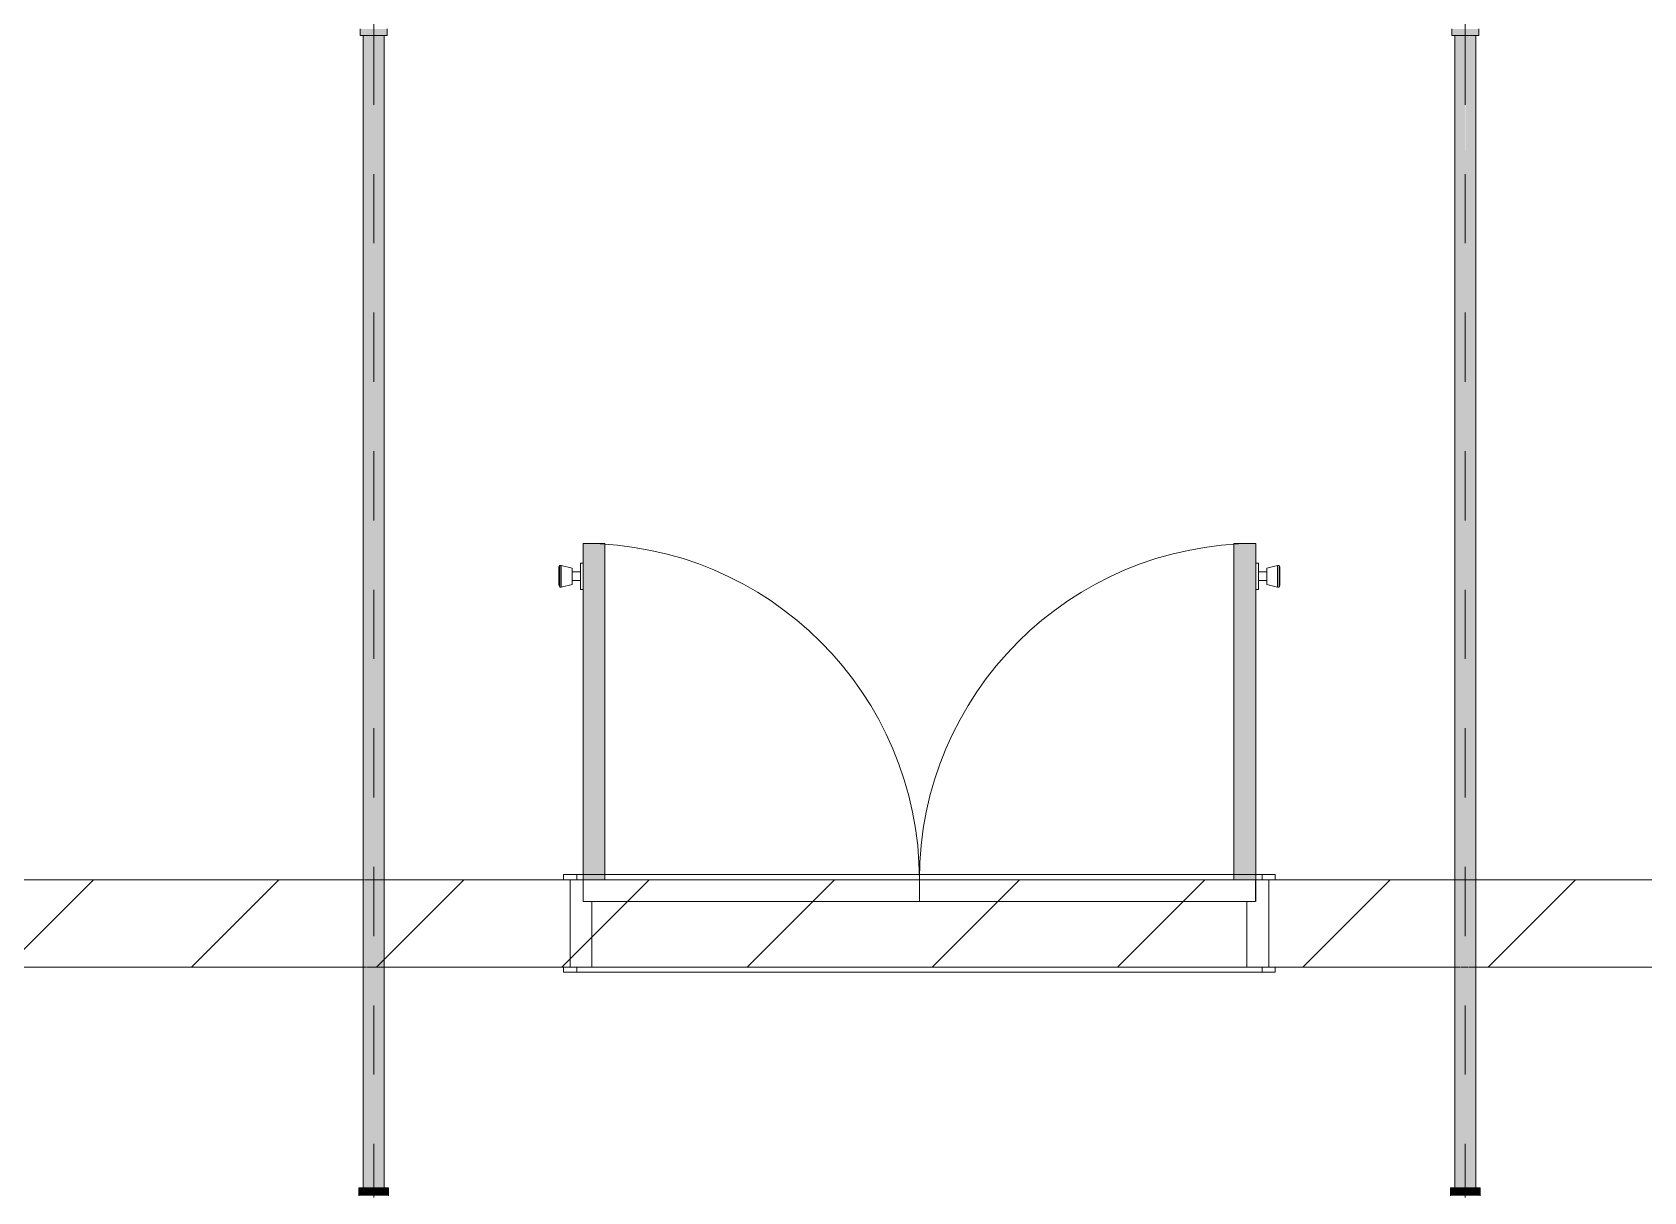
# Model space of a CAD drawing. Header units: millimetres. Extents: x -4000 to 187956, y -58990 to 162485.
# Drawn here: x 70968 to 74659, y 131487 to 134144 of the extents above; entities that cross this region are included whole.
import ezdxf

# ---------------------------------------------------------------- set-up
doc = ezdxf.new("R2010")
doc.units = ezdxf.units.MM
for name, pattern in [('Dash', [600, 300, -300]), ('Dash 1_16_', [317.5, 158.75, -158.75]), ('Dash_2_', [635, 317.5, -317.5])]:
    doc.linetypes.add(name, pattern=pattern)
for name, color, linetype, lineweight in [('A-DETL-GENF', 92, 'Continuous', 9), ('A-DOOR', 31, 'Continuous', 13), ('A-DOOR-FRAM', 31, 'Continuous', 13), ('A-DOOR-HDLN', 31, 'Dash_2_', 13), ('A-WALL', 113, 'Continuous', 13), ('A-WALL-PATT', 111, 'Continuous', 13), ('P-PIPE', 3, 'Continuous', 9), ('P-PIPE-CNTR', 3, 'Continuous', 9)]:
    doc.layers.add(name, color=color, linetype=linetype, lineweight=lineweight)

# ---------------------------------------------------------------- blocks, each defined once
blk = doc.blocks.new('dcc5a - 1600X2200-V722-FFS - TANG 1')
at = {"layer": 'A-DOOR', "lineweight": 15, "transparency": 33554534}
for points in [[(-313.2, 154.2), (-313.2, 924.7), (-363.2, 924.7), (-363.2, 154.2)], [(1177.8, 154.2), (1177.8, 924.7), (1127.8, 924.7), (1127.8, 154.2)]]:
    blk.add_hatch(color=256, dxfattribs=at).paths.add_polyline_path(points)
at = {"layer": 'A-DETL-GENF', "color": 250}
for p, q in [((-416.4, 874.7), (-418.2, 870.2)), ((-418.2, 870.2), (-418.2, 829.2)), ((-418.2, 829.2), (-418.2, 870.2)), ((-412.9, 874.7), (-416.4, 874.7)), ((-416.4, 874.7), (-416.4, 824.7)), ((-416.4, 824.7), (-416.4, 874.7)), ((-388.2, 868.3), (-412.9, 874.7)), ((-412.9, 874.7), (-412.9, 824.7)), ((-412.9, 824.7), (-412.9, 874.7)), ((-388.2, 868.3), (-388.2, 831.1)), ((-388.2, 831.1), (-388.2, 868.3)), ((-369.2, 859.7), (-388.2, 859.7)), ((-388.2, 859.7), (-388.2, 839.7)), ((-388.2, 839.7), (-388.2, 859.7)), ((-363.2, 879.7), (-369.2, 879.7)), ((-369.2, 879.7), (-369.2, 819.7)), ((-369.2, 819.7), (-369.2, 879.7)), ((-369.2, 839.7), (-369.2, 859.7)), ((-369.2, 859.7), (-369.2, 839.7)), ((-363.2, 879.7), (-363.2, 819.7)), ((-363.2, 819.7), (-363.2, 879.7)), ((1177.8, 879.7), (1177.8, 819.7)), ((1177.8, 819.7), (1177.8, 879.7)), ((1177.8, 879.7), (1183.8, 879.7)), ((1183.8, 879.7), (1183.8, 819.7)), ((1183.8, 819.7), (1183.8, 879.7)), ((1183.8, 839.7), (1183.8, 859.7)), ((1183.8, 859.7), (1183.8, 839.7)), ((1183.8, 859.7), (1202.8, 859.7)), ((1202.8, 868.3), (1227.5, 874.7)), ((1202.8, 868.3), (1202.8, 831.1)), ((1202.8, 831.1), (1202.8, 868.3)), ((1202.8, 859.7), (1202.8, 839.7)), ((1202.8, 839.7), (1202.8, 859.7)), ((1227.5, 874.7), (1231, 874.7)), ((1227.5, 874.7), (1227.5, 824.7)), ((1227.5, 824.7), (1227.5, 874.7)), ((1231, 874.7), (1232.8, 870.2)), ((1231, 874.7), (1231, 824.7)), ((1231, 824.7), (1231, 874.7)), ((1232.8, 870.2), (1232.8, 829.2)), ((1232.8, 829.2), (1232.8, 870.2)), ((-418.2, 829.2), (-416.4, 824.7)), ((-416.4, 824.7), (-412.9, 824.7)), ((-412.9, 824.7), (-388.2, 831.1)), ((-388.2, 839.7), (-369.2, 839.7)), ((-369.2, 819.7), (-363.2, 819.7)), ((1183.8, 819.7), (1177.8, 819.7)), ((1202.8, 839.7), (1183.8, 839.7)), ((1227.5, 824.7), (1202.8, 831.1)), ((1231, 824.7), (1227.5, 824.7)), ((1232.8, 829.2), (1231, 824.7))]:
    blk.add_line(p, q, dxfattribs=at)
at = {"layer": 'A-DOOR', "color": 5, "lineweight": 15}
for p, q in [((-363.2, 924.7), (-363.2, 154.2)), ((-313.2, 924.7), (-363.2, 924.7)), ((-363.2, 924.7), (-363.2, 154.2)), ((-313.2, 924.7), (-363.2, 924.7)), ((-313.2, 154.2), (-313.2, 924.7)), ((-313.2, 154.2), (-313.2, 924.7)), ((1127.8, 924.7), (1127.8, 154.2)), ((1177.8, 924.7), (1127.8, 924.7)), ((1127.8, 924.7), (1177.8, 924.7)), ((1127.8, 154.2), (1127.8, 924.7)), ((1177.8, 154.2), (1177.8, 924.7)), ((1177.8, 924.7), (1177.8, 154.2)), ((-407.7, 154.2), (-407.7, 166.2)), ((-407.7, 166.2), (-363.2, 166.2)), ((-313.2, 166.2), (1127.8, 166.2)), ((1177.8, 166.2), (1222.3, 166.2)), ((1222.3, 166.2), (1222.3, 154.2)), ((-407.7, -57.8), (-407.7, -45.8)), ((1222.3, -57.8), (-407.7, -57.8)), ((1222.3, -45.8), (1222.3, -57.8))]:
    blk.add_line(p, q, dxfattribs=at)
at = {"layer": 'A-DOOR', "color": 171, "lineweight": 15}
for p, q in [((-407.7, 154.2), (-407.7, 166.2)), ((-407.7, 166.2), (-377.7, 166.2)), ((-363.2, 154.2), (-407.7, 154.2)), ((-392.7, 154.2), (-392.7, -45.8)), ((-377.7, 166.2), (-377.7, 154.2)), ((-377.7, 166.2), (-377.7, 154.2)), ((-363.2, 166.2), (-377.7, 166.2)), ((-313.2, 154.2), (-363.2, 154.2)), ((-363.2, 154.2), (-313.2, 154.2)), ((-363.2, 154.2), (-313.2, 154.2)), ((-363.2, 154.2), (1177.8, 154.2)), ((1127.8, 166.2), (-313.2, 166.2)), ((1127.8, 154.2), (-313.2, 154.2)), ((1177.8, 154.2), (1127.8, 154.2)), ((1127.8, 154.2), (1177.8, 154.2)), ((1127.8, 154.2), (1177.8, 154.2)), ((1127.8, 154.2), (1177.8, 154.2)), ((1192.3, 166.2), (1177.8, 166.2)), ((1222.3, 154.2), (1177.8, 154.2)), ((1222.3, 166.2), (1192.3, 166.2)), ((1192.3, 166.2), (1192.3, 154.2)), ((1192.3, 154.2), (1192.3, 166.2)), ((1207.3, -45.8), (1207.3, 154.2)), ((1222.3, 166.2), (1222.3, 154.2)), ((-407.7, -57.8), (-407.7, -45.8)), ((-407.7, -45.8), (1222.3, -45.8)), ((-377.7, -57.8), (-407.7, -57.8)), ((-392.7, -45.8), (1207.3, -45.8)), ((-377.7, -45.8), (-377.7, -57.8)), ((-377.7, -45.8), (-377.7, -57.8)), ((-377.7, -57.8), (1192.3, -57.8)), ((1192.3, -57.8), (1192.3, -45.8)), ((1192.3, -57.8), (1192.3, -45.8)), ((1192.3, -57.8), (1222.3, -57.8)), ((1222.3, -57.8), (1222.3, -45.8))]:
    blk.add_line(p, q, dxfattribs=at)
at = {"layer": 'A-DOOR', "color": 161, "lineweight": 15}
for p, q in [((-392.7, 154.2), (-407.7, 154.2)), ((-313.2, 166.2), (-363.2, 166.2)), ((1177.8, 166.2), (1127.8, 166.2)), ((1207.3, 154.2), (1222.3, 154.2)), ((-407.7, -45.8), (-392.7, -45.8)), ((1222.3, -45.8), (1207.3, -45.8))]:
    blk.add_line(p, q, dxfattribs=at)
at = {"layer": 'A-DOOR', "color": 151, "lineweight": 15}
for p, q in [((-377.7, 154.2), (-392.7, 154.2)), ((-377.7, 154.2), (-363.2, 154.2)), ((-363.2, 154.2), (-313.2, 154.2)), ((-313.2, 154.2), (1127.8, 154.2)), ((1127.8, 154.2), (1177.8, 154.2)), ((1177.8, 154.2), (1192.3, 154.2)), ((1192.3, 154.2), (1207.3, 154.2)), ((-392.7, -45.8), (-377.7, -45.8)), ((1192.3, -45.8), (-377.7, -45.8)), ((1207.3, -45.8), (1192.3, -45.8))]:
    blk.add_line(p, q, dxfattribs=at)
at = {"layer": 'A-DOOR', "color": 173, "lineweight": 15}
for p, q in [((-363.2, 166.2), (-313.2, 166.2)), ((1127.8, 166.2), (1177.8, 166.2))]:
    blk.add_line(p, q, dxfattribs=at)
at = {"layer": 'A-DOOR', "color": 5, "lineweight": 15}
for centre, start, end in [((-363.2, 154.2), 0, 90), ((1177.8, 154.2), 90, 180)]:
    blk.add_arc(centre, 770.5, start, end, dxfattribs=at)
at = {"layer": 'A-DOOR-FRAM', "color": 81, "lineweight": 15}
for p, q in [((-392.7, -45.8), (-392.7, 154.2)), ((-392.7, 154.2), (-363.2, 154.2)), ((-362.7, 154.2), (-362.7, 104.2)), ((-362.7, 154.2), (-362.7, 104.2)), ((-313.2, 154.2), (1127.8, 154.2)), ((1177.3, 104.2), (1177.3, 154.2)), ((1177.3, 104.2), (1177.3, 154.2)), ((1177.8, 154.2), (1207.3, 154.2)), ((1207.3, -45.8), (1207.3, 154.2)), ((-362.7, 104.2), (-342.7, 104.2)), ((-362.7, 104.2), (1177.3, 104.2)), ((-342.7, 104.2), (-342.7, -45.8)), ((-342.7, 104.2), (-342.7, -45.8)), ((1157.3, 104.2), (-342.7, 104.2)), ((1157.3, -45.8), (1157.3, 104.2)), ((1177.3, 104.2), (1157.3, 104.2)), ((1157.3, -45.8), (1157.3, 104.2)), ((1207.3, -45.8), (-392.7, -45.8))]:
    blk.add_line(p, q, dxfattribs=at)
at = {"layer": 'A-DOOR-FRAM', "color": 71, "lineweight": 15}
for p, q in [((-392.7, 154.2), (-363.2, 154.2)), ((-363.2, 154.2), (-313.2, 154.2)), ((-313.2, 154.2), (-362.7, 154.2)), ((1127.8, 154.2), (-313.2, 154.2)), ((1127.8, 154.2), (1177.8, 154.2)), ((1177.3, 154.2), (1127.8, 154.2)), ((1207.3, 154.2), (1177.8, 154.2)), ((-342.7, -45.8), (-392.7, -45.8)), ((-342.7, -45.8), (1157.3, -45.8)), ((1157.3, -45.8), (1207.3, -45.8))]:
    blk.add_line(p, q, dxfattribs=at)
at = {"layer": 'A-DOOR-FRAM', "color": 91, "lineweight": 15}
for p, q in [((-392.7, -45.8), (-392.7, 154.2)), ((1207.3, 154.2), (1207.3, -45.8))]:
    blk.add_line(p, q, dxfattribs=at)
at = {"layer": 'A-DOOR-HDLN', "color": 171, "linetype": 'Dash', "lineweight": 15}
for p, q in [((-363.2, 154.2), (-363.2, 104.2)), ((1177.8, 154.2), (-363.2, 154.2)), ((407.3, 104.2), (407.3, 154.2)), ((1177.8, 104.2), (1177.8, 154.2)), ((-363.2, 104.2), (1177.8, 104.2))]:
    blk.add_line(p, q, dxfattribs=at)
blk = doc.blocks.new('CMF2_NHAXUONG_A_rvt-1-FFS - TANG 1')
at = {"layer": 'A-WALL-PATT', "lineweight": 9}
h = blk.add_hatch(dxfattribs=at)
h.set_pattern_fill('FP_12', color=250, style=0, pattern_type=2)
h.set_pattern_definition([(45, (0, 0), (-212.13203, 212.13203), [])])
h.paths.add_polyline_path([(78784.8, 132002.1), (84600, 132002.1), (84600, 132202.1), (67749.8, 132202.1), (67749.8, 132002.1), (77651, 132002.1)])
at = {"layer": 'A-WALL', "color": 50, "lineweight": 15}
for p, q in [((71725.9, 132202.1), (69274.1, 132202.1)), ((74225.9, 132202.1), (71774.1, 132202.1)), ((76725.9, 132202.1), (74274.1, 132202.1)), ((69274.1, 132002.1), (71725.9, 132002.1)), ((71774.1, 132002.1), (74225.9, 132002.1)), ((74274.1, 132002.1), (76725.9, 132002.1))]:
    blk.add_line(p, q, dxfattribs=at)
at = {"layer": 'A-WALL', "color": 35, "lineweight": 15}
for p, q in [((71725.9, 132202.1), (69274.1, 132202.1)), ((72184.8, 132202.1), (71774.1, 132202.1)), ((72199.8, 132202.1), (72199.8, 132002.1)), ((73799.8, 132002.1), (73799.8, 132202.1)), ((74225.9, 132202.1), (73814.8, 132202.1)), ((76725.9, 132202.1), (74274.1, 132202.1)), ((69274.1, 132002.1), (71725.9, 132002.1)), ((71774.1, 132002.1), (72184.8, 132002.1)), ((73814.8, 132002.1), (74225.9, 132002.1)), ((74274.1, 132002.1), (76725.9, 132002.1))]:
    blk.add_line(p, q, dxfattribs=at)
at = {"layer": 'A-WALL', "color": 14, "lineweight": 15}
for p, q in [((71729.1, 132202.1), (71727.3, 132202.1)), ((71767.1, 132202.1), (71730.1, 132202.1)), ((71770.9, 132202.1), (71768.1, 132202.1)), ((71773.3, 132202.1), (71771.5, 132202.1)), ((74229.1, 132202.1), (74227.3, 132202.1)), ((74267.1, 132202.1), (74230.1, 132202.1)), ((74270.9, 132202.1), (74268.1, 132202.1)), ((74273.3, 132202.1), (74271.5, 132202.1)), ((71727.2, 132002.1), (71729.1, 132002.1)), ((71729.8, 132002.1), (71732.9, 132002.1)), ((71733.9, 132002.1), (71737.9, 132002.1)), ((71739.1, 132002.1), (71756.2, 132002.1)), ((71757.4, 132002.1), (71762.1, 132002.1)), ((71763, 132002.1), (71767.1, 132002.1)), ((71767.8, 132002.1), (71770.9, 132002.1)), ((71771.4, 132002.1), (71773.3, 132002.1)), ((74227.2, 132002.1), (74229.1, 132002.1)), ((74229.8, 132002.1), (74232.9, 132002.1)), ((74233.9, 132002.1), (74237.9, 132002.1)), ((74239.1, 132002.1), (74256.2, 132002.1)), ((74257.4, 132002.1), (74262.1, 132002.1)), ((74263, 132002.1), (74267.1, 132002.1)), ((74267.8, 132002.1), (74270.9, 132002.1)), ((74271.4, 132002.1), (74273.3, 132002.1))]:
    blk.add_line(p, q, dxfattribs=at)
at = {"layer": 'A-WALL', "color": 15, "lineweight": 15}
for p, q in [((71729.1, 132202.1), (71727.3, 132202.1)), ((71767.1, 132202.1), (71730.1, 132202.1)), ((71770.9, 132202.1), (71768.1, 132202.1)), ((71773.3, 132202.1), (71771.5, 132202.1)), ((74229.1, 132202.1), (74227.3, 132202.1)), ((74267.1, 132202.1), (74230.1, 132202.1)), ((74270.9, 132202.1), (74268.1, 132202.1)), ((74273.3, 132202.1), (74271.5, 132202.1)), ((71727.2, 132002.1), (71729.1, 132002.1)), ((71729.8, 132002.1), (71732.9, 132002.1)), ((71733.9, 132002.1), (71737.9, 132002.1)), ((71739.1, 132002.1), (71756.2, 132002.1)), ((71757.4, 132002.1), (71762.1, 132002.1)), ((71763, 132002.1), (71767.1, 132002.1)), ((71767.8, 132002.1), (71770.9, 132002.1)), ((71771.4, 132002.1), (71773.3, 132002.1)), ((74227.2, 132002.1), (74229.1, 132002.1)), ((74229.8, 132002.1), (74232.9, 132002.1)), ((74233.9, 132002.1), (74237.9, 132002.1)), ((74239.1, 132002.1), (74256.2, 132002.1)), ((74257.4, 132002.1), (74262.1, 132002.1)), ((74263, 132002.1), (74267.1, 132002.1)), ((74267.8, 132002.1), (74270.9, 132002.1)), ((74271.4, 132002.1), (74273.3, 132002.1))]:
    blk.add_line(p, q, dxfattribs=at)
at = {"layer": 'A-WALL', "color": 53, "lineweight": 15}
for p, q in [((72199.8, 132202.1), (72184.8, 132202.1)), ((72229.3, 132202.1), (72199.8, 132202.1)), ((72199.8, 132202.1), (72199.8, 132002.1)), ((73720.3, 132202.1), (72279.3, 132202.1)), ((73799.8, 132202.1), (73770.3, 132202.1)), ((73814.8, 132202.1), (73799.8, 132202.1)), ((73799.8, 132002.1), (73799.8, 132202.1)), ((72184.8, 132002.1), (72199.8, 132002.1)), ((72199.8, 132002.1), (73799.8, 132002.1)), ((73799.8, 132002.1), (73814.8, 132002.1))]:
    blk.add_line(p, q, dxfattribs=at)
at = {"layer": 'A-WALL', "color": 71, "lineweight": 15}
for p, q in [((72279.3, 132202.1), (72229.3, 132202.1)), ((73770.3, 132202.1), (73720.3, 132202.1))]:
    blk.add_line(p, q, dxfattribs=at)
at = {"layer": 'A-DOOR', "color": 250, "lineweight": 9}
blk.add_blockref('dcc5a - 1600X2200-V722-FFS - TANG 1', (72592.5, 132047.9), dxfattribs=at)

msp = doc.modelspace()

# ---------------------------------------------------------------- block references
at = {"lineweight": 5}
msp.add_blockref('CMF2_NHAXUONG_A_rvt-1-FFS - TANG 1', (0, 0), dxfattribs=at)

# ---------------------------------------------------------------- next in the draw order: hatches: boundary and pattern name
at = {"layer": 'P-PIPE', "transparency": 33554534}
for points in [[(71719.2, 134136.8), (71780.8, 134136.8), (71779.8, 134151.7), (71719.2, 134151.7)], [(71750, 131496.4), (71750, 134136.8), (71725.9, 134136.8), (71726.7, 131496.4), (71743.8, 131496.4)], [(71750, 131496.4), (71774.1, 131496.4), (71773.3, 134136.8), (71750, 134136.8), (71750, 131499.1)], [(74279.8, 134136.8), (74280.8, 134136.8), (74279.8, 134151.7), (74219.2, 134151.7), (74220.3, 134136.8), (74276.7, 134136.8)], [(74237.9, 131496.4), (74250, 131496.4), (74249.8, 134136.8), (74225.9, 134136.8), (74226.7, 131496.4), (74232.9, 131496.4)], [(74256.2, 131496.4), (74274.1, 131496.4), (74273.3, 134136.8), (74250, 134136.8), (74250, 131496.4)], [(71717.4, 131478), (71750, 131478), (71750, 131496.4), (71716.2, 131496.4), (71716.2, 131478)], [(71783.8, 131478), (71782.6, 131496.4), (71750, 131496.4), (71750, 131478), (71782.6, 131478)], [(74220.7, 131478), (74250, 131478), (74249.8, 131496.4), (74216.2, 131496.4), (74217.4, 131478)], [(74283.8, 131478), (74282.6, 131496.4), (74250, 131496.4), (74250, 131478), (74282.6, 131478)]]:
    msp.add_hatch(color=1, dxfattribs=at).paths.add_polyline_path(points)

# ---------------------------------------------------------------- next in the draw order: linework, layer by layer
at = {"layer": 'P-PIPE', "color": 20, "lineweight": 13}
for p, q in [((71719.2, 134151.7), (71719.2, 134136.8)), ((71719.2, 134136.8), (71723.3, 134136.8)), ((71719.2, 134136.8), (71780.8, 134136.8)), ((71723.3, 134136.8), (71725.7, 134136.8)), ((71725.9, 134136.8), (71725.9, 131496.4)), ((71728, 134136.8), (71725.9, 134136.8)), ((71726.5, 134136.8), (71728.2, 134136.8)), ((71729, 134136.8), (71734.6, 134136.8)), ((71770.9, 134136.8), (71729.1, 134136.8)), ((71734.6, 134136.8), (71742, 134136.8)), ((71742, 134136.8), (71750, 134136.8)), ((71750, 134136.8), (71758, 134136.8)), ((71758, 134136.8), (71765.4, 134136.8)), ((71765.4, 134136.8), (71771, 134136.8)), ((71771.8, 134136.8), (71773.5, 134136.8)), ((71774.1, 134136.8), (71772, 134136.8)), ((71774.1, 131496.4), (71774.1, 134136.8)), ((71774.3, 134136.8), (71776.7, 134136.8)), ((71776.7, 134136.8), (71779.8, 134136.8)), ((71779.8, 134136.8), (71780.8, 134136.8)), ((71780.8, 134136.8), (71780.8, 134151.7)), ((74219.2, 134151.7), (74219.2, 134136.8)), ((74219.2, 134136.8), (74225.7, 134136.8)), ((74219.2, 134136.8), (74280.8, 134136.8)), ((74225.9, 134136.8), (74225.9, 131496.4)), ((74228, 134136.8), (74225.9, 134136.8)), ((74226.5, 134136.8), (74228.2, 134136.8)), ((74229, 134136.8), (74234.6, 134136.8)), ((74270.9, 134136.8), (74229.1, 134136.8)), ((74234.6, 134136.8), (74242, 134136.8)), ((74242, 134136.8), (74250, 134136.8)), ((74250, 134136.8), (74258, 134136.8)), ((74258, 134136.8), (74265.4, 134136.8)), ((74265.4, 134136.8), (74271, 134136.8)), ((74271.8, 134136.8), (74273.5, 134136.8)), ((74274.1, 134136.8), (74272, 134136.8)), ((74274.1, 131496.4), (74274.1, 134136.8)), ((74274.3, 134136.8), (74279.8, 134136.8)), ((74279.8, 134136.8), (74280.8, 134136.8)), ((74280.8, 134136.8), (74280.8, 134151.7)), ((71716.2, 131496.4), (71716.2, 131478)), ((71725.8, 131496.4), (71716.2, 131496.4)), ((71750, 131496.4), (71716.2, 131496.4)), ((71725.9, 131496.4), (71732.9, 131496.4)), ((71732.9, 131496.4), (71726.6, 131496.4)), ((71741.3, 131496.4), (71733.1, 131496.4)), ((71733.1, 131496.4), (71766.9, 131496.4)), ((71750, 131496.4), (71741.3, 131496.4)), ((71758.7, 131496.4), (71750, 131496.4)), ((71783.8, 131496.4), (71750, 131496.4)), ((71766.9, 131496.4), (71758.7, 131496.4)), ((71773.4, 131496.4), (71767.1, 131496.4)), ((71767.1, 131496.4), (71774.1, 131496.4)), ((71782.6, 131496.4), (71774.2, 131496.4)), ((71783.8, 131496.4), (71782.6, 131496.4)), ((71783.8, 131478), (71783.8, 131496.4)), ((74216.2, 131496.4), (74216.2, 131478)), ((74225.8, 131496.4), (74216.2, 131496.4)), ((74250, 131496.4), (74216.2, 131496.4)), ((74225.9, 131496.4), (74232.9, 131496.4)), ((74232.9, 131496.4), (74226.6, 131496.4)), ((74241.3, 131496.4), (74233.1, 131496.4)), ((74233.1, 131496.4), (74266.9, 131496.4)), ((74250, 131496.4), (74241.3, 131496.4)), ((74258.7, 131496.4), (74250, 131496.4)), ((74283.8, 131496.4), (74250, 131496.4)), ((74266.9, 131496.4), (74258.7, 131496.4)), ((74273.4, 131496.4), (74267.1, 131496.4)), ((74267.1, 131496.4), (74274.1, 131496.4)), ((74282.6, 131496.4), (74274.2, 131496.4)), ((74283.8, 131496.4), (74282.6, 131496.4)), ((74283.8, 131478), (74283.8, 131496.4))]:
    msp.add_line(p, q, dxfattribs=at)
at = {"layer": 'P-PIPE-CNTR', "color": 20, "lineweight": 13}
for p, q in [((71750, 134201.1), (71750, 134136.8)), ((74250, 134201.1), (74250, 134136.8)), ((71750, 131474.2), (71750, 131496.4)), ((74250, 131474.2), (74250, 131496.4))]:
    msp.add_line(p, q, dxfattribs=at)
at = {"layer": 'P-PIPE-CNTR', "color": 1, "linetype": 'Dash 1_16_'}
for p, q in [((71750, 134136.8), (71750, 131496.4)), ((71750, 134136.8), (71750, 131496.4)), ((74250, 134136.8), (74250, 131496.4)), ((74250, 134136.8), (74250, 131496.4))]:
    msp.add_line(p, q, dxfattribs=at)

doc.saveas('drawing.dxf')
